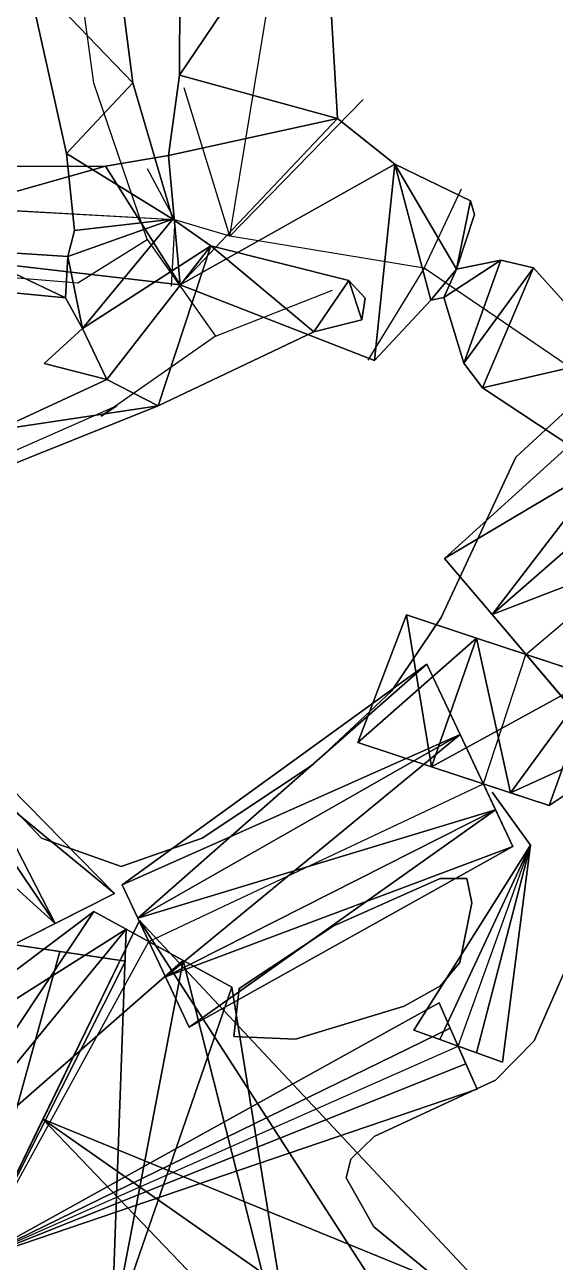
# Model space of a CAD drawing. Extents: x 271818 to 271947, y 5067178 to 5068401.
# Drawn here: x 271847.32 to 271855.76, y 5067265.66 to 5067285.32 of the extents above; entities that cross this region are included whole.
import ezdxf

# ---------------------------------------------------------------- set-up
doc = ezdxf.new("R2010")
doc.units = 0
doc.layers.add('CENTERLINE', color=4, linetype='CONTINUOUS')
doc.layers.add('WALLS', color=7, linetype='CONTINUOUS')

msp = doc.modelspace()

# ---------------------------------------------------------------- linework, layer by layer
at = {"layer": 'CENTERLINE'}
for p, q in [((271848.422, 5067284.389, 877.313), (271848.126, 5067286.546, 879.199)), ((271849.269, 5067281.907, 871.311), (271848.422, 5067284.389, 877.313)), ((271849.709, 5067282.219, 793.695), (271844.209, 5067282.518, 792.116)), ((271850.584, 5067281.958, 794.193), (271849.709, 5067282.219, 793.695)), ((271848.169, 5067281.217, 871.37), (271849.269, 5067281.907, 871.311)), ((271849.269, 5067281.907, 871.311), (271850.354, 5067280.371, 867.489)), ((271853.674, 5067281.451, 795.464), (271850.584, 5067281.958, 794.193)), ((271845.883, 5067281.407, 874.876), (271848.169, 5067281.217, 871.37)), ((271861.379, 5067276.192, 794.698), (271853.674, 5067281.451, 795.464)), ((271850.354, 5067280.371, 867.489), (271852.215, 5067281.102, 868.888)), ((271850.354, 5067280.371, 867.489), (271848.54, 5067279.099, 866.912)), ((271855.292, 5067275.313, 777.399), (271860.15, 5067279.439, 775.762)), ((271848.787, 5067279.26, 865.946), (271845.651, 5067277.887, 865.086)), ((271848.54, 5067279.099, 866.912), (271848.787, 5067279.26, 865.946)), ((271854.614, 5067273.257, 777.535), (271855.292, 5067275.313, 777.399)), ((271849.298, 5067270.751, 777.936), (271854.614, 5067273.257, 777.535)), ((271855.366, 5067272.285, 777.876), (271854.752, 5067273.125, 777.517)), ((271854.212, 5067269.091, 778.722), (271855.366, 5067272.285, 777.876)), ((271846.523, 5067265.693, 779.979), (271849.298, 5067270.751, 777.936)), ((271846.523, 5067265.693, 779.979), (271854.212, 5067269.091, 778.722))]:
    msp.add_line(p, q, dxfattribs=at)
at = {"layer": 'SPLAY_SHOTS'}
for p, q in [((271850.584, 5067281.958, 794.193), (271851.711, 5067288.827, 795.246)), ((271850.584, 5067281.958, 794.193), (271849.86, 5067284.312, 794.382)), ((271850.584, 5067281.958, 794.193), (271852.701, 5067284.126, 795.189)), ((271849.709, 5067282.219, 793.695), (271849.277, 5067283.025, 793.793)), ((271853.674, 5067281.451, 795.464), (271854.269, 5067282.707, 795.474)), ((271849.709, 5067282.219, 793.695), (271844.209, 5067282.528, 792.116)), ((271849.709, 5067282.219, 793.695), (271849.593, 5067282.206, 794.004)), ((271849.709, 5067282.219, 793.695), (271849.653, 5067281.164, 794.004)), ((271853.674, 5067281.451, 795.464), (271852.78, 5067279.986, 795.344)), ((271853.674, 5067281.451, 795.464), (271853.646, 5067281.45, 794.905))]:
    msp.add_line(p, q, dxfattribs=at)
at = {"layer": 'WALLS'}
for points in [[(271849.801, 5067288.425, 795.903), (271849.801, 5067288.425, 793.473), (271849.783, 5067284.514, 795.537)], [(271849.783, 5067284.514, 795.537), (271849.801, 5067288.425, 793.473), (271849.783, 5067284.514, 793.375)], [(271849.801, 5067288.425, 793.473), (271849.783, 5067284.514, 793.375), (271852.058, 5067287.881, 793.694)], [(271852.058, 5067287.881, 796.227), (271849.783, 5067284.514, 795.537), (271849.801, 5067288.425, 795.903)], [(271852.058, 5067287.881, 793.694), (271849.783, 5067284.514, 793.375), (271852.295, 5067283.826, 793.832)], [(271852.295, 5067283.826, 796.291), (271849.783, 5067284.514, 795.537), (271852.058, 5067287.881, 796.227)], [(271852.295, 5067283.826, 796.291), (271852.295, 5067283.826, 793.832), (271852.058, 5067287.881, 796.227)], [(271852.058, 5067287.881, 796.227), (271852.295, 5067283.826, 793.832), (271852.058, 5067287.881, 793.694)], [(271848.81, 5067286.212, 877.376), (271847.345, 5067286.155, 876.188), (271849.04, 5067284.396, 874.636)], [(271849.04, 5067284.396, 877.639), (271847.345, 5067286.155, 879.025), (271848.81, 5067286.212, 879.759)], [(271847.345, 5067286.155, 879.025), (271847.345, 5067286.155, 876.188), (271847.989, 5067283.269, 874.762)], [(271847.989, 5067283.269, 874.762), (271847.345, 5067286.155, 876.188), (271847.989, 5067283.269, 872.539)], [(271847.345, 5067286.155, 876.188), (271847.989, 5067283.269, 872.539), (271849.04, 5067284.396, 874.636)], [(271849.04, 5067284.396, 877.639), (271847.989, 5067283.269, 874.762), (271847.345, 5067286.155, 879.025)], [(271849.04, 5067284.396, 877.639), (271849.04, 5067284.396, 874.636), (271848.81, 5067286.212, 879.759)], [(271848.81, 5067286.212, 879.759), (271849.04, 5067284.396, 874.636), (271848.81, 5067286.212, 877.376)], [(271849.783, 5067284.514, 795.537), (271849.783, 5067284.514, 793.375), (271849.61, 5067283.24, 795.14)], [(271849.61, 5067283.24, 795.14), (271849.783, 5067284.514, 793.375), (271849.61, 5067283.24, 793.256)], [(271849.783, 5067284.514, 793.375), (271849.61, 5067283.24, 793.256), (271852.295, 5067283.826, 793.832)], [(271852.295, 5067283.826, 796.291), (271849.61, 5067283.24, 795.14), (271849.783, 5067284.514, 795.537)], [(271849.04, 5067284.396, 874.636), (271847.989, 5067283.269, 872.539), (271849.676, 5067282.229, 870.45)], [(271849.676, 5067282.229, 872.594), (271847.989, 5067283.269, 874.762), (271849.04, 5067284.396, 877.639)], [(271849.676, 5067282.229, 872.594), (271849.676, 5067282.229, 870.45), (271849.04, 5067284.396, 877.639)], [(271849.04, 5067284.396, 877.639), (271849.676, 5067282.229, 870.45), (271849.04, 5067284.396, 874.636)], [(271852.295, 5067283.826, 793.832), (271849.61, 5067283.24, 793.256), (271849.794, 5067281.186, 793.35)], [(271849.794, 5067281.186, 795.199), (271849.61, 5067283.24, 795.14), (271852.295, 5067283.826, 796.291)], [(271853.208, 5067283.104, 794.272), (271852.295, 5067283.826, 793.832), (271849.794, 5067281.186, 793.35)], [(271849.794, 5067281.186, 795.199), (271852.295, 5067283.826, 796.291), (271853.208, 5067283.104, 796.335)], [(271853.208, 5067283.104, 796.335), (271853.208, 5067283.104, 794.272), (271852.295, 5067283.826, 796.291)], [(271852.295, 5067283.826, 796.291), (271853.208, 5067283.104, 794.272), (271852.295, 5067283.826, 793.832)], [(271847.989, 5067283.269, 874.762), (271847.989, 5067283.269, 872.539), (271848.112, 5067282.05, 872.495)], [(271848.112, 5067282.05, 872.495), (271847.989, 5067283.269, 872.539), (271848.112, 5067282.05, 870.663)], [(271847.989, 5067283.269, 872.539), (271848.112, 5067282.05, 870.663), (271849.676, 5067282.229, 870.45)], [(271849.676, 5067282.229, 872.594), (271848.112, 5067282.05, 872.495), (271847.989, 5067283.269, 874.762)], [(271849.61, 5067283.24, 795.14), (271849.61, 5067283.24, 793.256), (271848.607, 5067283.069, 794.948)], [(271848.607, 5067283.069, 794.948), (271849.61, 5067283.24, 793.256), (271848.607, 5067283.069, 793.195)], [(271849.61, 5067283.24, 793.256), (271848.607, 5067283.069, 793.195), (271849.794, 5067281.186, 793.35)], [(271849.794, 5067281.186, 795.199), (271848.607, 5067283.069, 794.948), (271849.61, 5067283.24, 795.14)], [(271849.794, 5067281.186, 793.35), (271852.885, 5067279.984, 794.332), (271853.208, 5067283.104, 794.272)], [(271853.208, 5067283.104, 796.335), (271852.885, 5067279.984, 796.684), (271849.794, 5067281.186, 795.199)], [(271853.208, 5067283.104, 794.272), (271852.885, 5067279.984, 794.332), (271853.777, 5067280.941, 794.719)], [(271853.777, 5067280.941, 796.806), (271852.885, 5067279.984, 796.684), (271853.208, 5067283.104, 796.335)], [(271854.411, 5067282.52, 796.783), (271854.411, 5067282.52, 794.587), (271853.208, 5067283.104, 796.335)], [(271853.208, 5067283.104, 796.335), (271854.411, 5067282.52, 794.587), (271853.208, 5067283.104, 794.272)], [(271854.187, 5067281.434, 794.732), (271853.208, 5067283.104, 794.272), (271853.777, 5067280.941, 794.719)], [(271853.777, 5067280.941, 796.806), (271853.208, 5067283.104, 796.335), (271854.187, 5067281.434, 796.816)], [(271853.208, 5067283.104, 794.272), (271854.187, 5067281.434, 794.732), (271854.411, 5067282.52, 794.587)], [(271854.411, 5067282.52, 796.783), (271854.187, 5067281.434, 796.816), (271853.208, 5067283.104, 796.335)], [(271848.607, 5067283.069, 794.948), (271848.607, 5067283.069, 793.195), (271844.207, 5067283.055, 794.349)], [(271844.207, 5067283.055, 794.349), (271848.607, 5067283.069, 793.195), (271844.207, 5067283.055, 791.545)], [(271844.207, 5067283.055, 791.545), (271844.221, 5067281.831, 791.576), (271848.607, 5067283.069, 793.195)], [(271848.607, 5067283.069, 794.948), (271844.221, 5067281.831, 794.444), (271844.207, 5067283.055, 794.349)], [(271848.607, 5067283.069, 793.195), (271844.221, 5067281.831, 791.576), (271849.794, 5067281.186, 793.35)], [(271849.794, 5067281.186, 795.199), (271844.221, 5067281.831, 794.444), (271848.607, 5067283.069, 794.948)], [(271854.411, 5067282.52, 794.587), (271854.187, 5067281.434, 794.732), (271854.473, 5067282.303, 794.631)], [(271854.473, 5067282.303, 796.75), (271854.187, 5067281.434, 796.816), (271854.411, 5067282.52, 796.783)], [(271854.473, 5067282.303, 796.75), (271854.473, 5067282.303, 794.631), (271854.411, 5067282.52, 796.783)], [(271854.411, 5067282.52, 796.783), (271854.473, 5067282.303, 794.631), (271854.411, 5067282.52, 794.587)], [(271854.187, 5067281.434, 796.816), (271854.187, 5067281.434, 794.732), (271854.473, 5067282.303, 796.75)], [(271854.473, 5067282.303, 796.75), (271854.187, 5067281.434, 794.732), (271854.473, 5067282.303, 794.631)], [(271849.676, 5067282.229, 870.45), (271848.008, 5067281.633, 870.583), (271848.243, 5067280.489, 868.819)], [(271848.243, 5067280.489, 871.153), (271848.008, 5067281.633, 872.346), (271849.676, 5067282.229, 872.594)], [(271849.676, 5067282.229, 870.45), (271848.112, 5067282.05, 870.663), (271848.008, 5067281.633, 870.583)], [(271848.008, 5067281.633, 872.346), (271848.112, 5067282.05, 872.495), (271849.676, 5067282.229, 872.594)], [(271848.243, 5067280.489, 868.819), (271850.28, 5067281.804, 869.255), (271849.676, 5067282.229, 870.45)], [(271849.676, 5067282.229, 872.594), (271850.28, 5067281.804, 871.467), (271848.243, 5067280.489, 871.153)], [(271850.28, 5067281.804, 871.467), (271850.28, 5067281.804, 869.255), (271849.676, 5067282.229, 872.594)], [(271849.676, 5067282.229, 872.594), (271850.28, 5067281.804, 869.255), (271849.676, 5067282.229, 870.45)], [(271848.112, 5067282.05, 872.495), (271848.112, 5067282.05, 870.663), (271848.008, 5067281.633, 872.346)], [(271848.008, 5067281.633, 872.346), (271848.112, 5067282.05, 870.663), (271848.008, 5067281.633, 870.583)], [(271844.221, 5067281.831, 794.444), (271844.221, 5067281.831, 791.576), (271849.794, 5067281.186, 795.199)], [(271849.794, 5067281.186, 795.199), (271844.221, 5067281.831, 791.576), (271849.794, 5067281.186, 793.35)], [(271846.365, 5067281.738, 872.276), (271845.123, 5067281.251, 872.2), (271847.97, 5067280.977, 870.4)], [(271847.97, 5067280.977, 872.253), (271845.123, 5067281.251, 874.465), (271846.365, 5067281.738, 874.564)], [(271848.008, 5067281.633, 872.346), (271848.008, 5067281.633, 870.583), (271846.365, 5067281.738, 874.564)], [(271846.365, 5067281.738, 874.564), (271848.008, 5067281.633, 870.583), (271846.365, 5067281.738, 872.276)], [(271848.008, 5067281.633, 870.583), (271846.365, 5067281.738, 872.276), (271847.97, 5067280.977, 870.4)], [(271847.97, 5067280.977, 872.253), (271846.365, 5067281.738, 874.564), (271848.008, 5067281.633, 872.346)], [(271848.243, 5067280.489, 868.819), (271848.627, 5067279.678, 866.14), (271850.28, 5067281.804, 869.255)], [(271850.28, 5067281.804, 871.467), (271848.627, 5067279.678, 868.103), (271848.243, 5067280.489, 871.153)], [(271848.627, 5067279.678, 866.14), (271849.446, 5067279.264, 866.34), (271850.28, 5067281.804, 869.255)], [(271850.28, 5067281.804, 871.467), (271849.446, 5067279.264, 868.251), (271848.627, 5067279.678, 868.103)], [(271850.28, 5067281.804, 869.255), (271849.446, 5067279.264, 866.34), (271851.917, 5067280.44, 867.833)], [(271851.917, 5067280.44, 869.786), (271849.446, 5067279.264, 868.251), (271850.28, 5067281.804, 871.467)], [(271852.474, 5067281.251, 869.818), (271852.474, 5067281.251, 868.133), (271850.28, 5067281.804, 871.467)], [(271850.28, 5067281.804, 871.467), (271852.474, 5067281.251, 868.133), (271850.28, 5067281.804, 869.255)], [(271850.28, 5067281.804, 869.255), (271851.917, 5067280.44, 867.833), (271852.474, 5067281.251, 868.133)], [(271852.474, 5067281.251, 869.818), (271851.917, 5067280.44, 869.786), (271850.28, 5067281.804, 871.467)], [(271848.008, 5067281.633, 870.583), (271847.97, 5067280.977, 870.4), (271848.243, 5067280.489, 868.819)], [(271848.243, 5067280.489, 871.153), (271847.97, 5067280.977, 872.253), (271848.008, 5067281.633, 872.346)], [(271853.988, 5067280.984, 794.722), (271854.891, 5067281.574, 794.63), (271854.187, 5067281.434, 794.732)], [(271854.187, 5067281.434, 796.816), (271854.891, 5067281.574, 796.657), (271853.988, 5067280.984, 796.802)], [(271854.306, 5067279.941, 794.518), (271854.891, 5067281.574, 794.63), (271853.988, 5067280.984, 794.722)], [(271853.988, 5067280.984, 796.802), (271854.891, 5067281.574, 796.657), (271854.306, 5067279.941, 796.55)], [(271854.891, 5067281.574, 796.657), (271854.891, 5067281.574, 794.63), (271854.187, 5067281.434, 796.816)], [(271854.187, 5067281.434, 796.816), (271854.891, 5067281.574, 794.63), (271854.187, 5067281.434, 794.732)], [(271854.306, 5067279.941, 794.518), (271855.409, 5067281.457, 794.559), (271854.891, 5067281.574, 794.63)], [(271854.891, 5067281.574, 796.657), (271855.409, 5067281.457, 796.568), (271854.306, 5067279.941, 796.55)], [(271855.409, 5067281.457, 796.568), (271855.409, 5067281.457, 794.559), (271854.891, 5067281.574, 796.657)], [(271854.891, 5067281.574, 796.657), (271855.409, 5067281.457, 794.559), (271854.891, 5067281.574, 794.63)], [(271854.187, 5067281.434, 794.732), (271853.777, 5067280.941, 794.719), (271853.988, 5067280.984, 794.722)], [(271853.988, 5067280.984, 796.802), (271853.777, 5067280.941, 796.806), (271854.187, 5067281.434, 796.816)], [(271854.306, 5067279.941, 794.518), (271854.599, 5067279.548, 794.437), (271855.409, 5067281.457, 794.559)], [(271855.409, 5067281.457, 796.568), (271854.599, 5067279.548, 796.494), (271854.306, 5067279.941, 796.55)], [(271855.409, 5067281.457, 794.559), (271854.599, 5067279.548, 794.437), (271856.696, 5067280.029, 794.436)], [(271856.696, 5067280.029, 796.496), (271854.599, 5067279.548, 796.494), (271855.409, 5067281.457, 796.568)], [(271856.696, 5067280.029, 796.496), (271856.696, 5067280.029, 794.436), (271855.409, 5067281.457, 796.568)], [(271855.409, 5067281.457, 796.568), (271856.696, 5067280.029, 794.436), (271855.409, 5067281.457, 794.559)], [(271845.123, 5067281.251, 874.465), (271845.123, 5067281.251, 872.2), (271847.97, 5067280.977, 872.253)], [(271847.97, 5067280.977, 872.253), (271845.123, 5067281.251, 872.2), (271847.97, 5067280.977, 870.4)], [(271849.794, 5067281.186, 795.199), (271849.794, 5067281.186, 793.35), (271852.885, 5067279.984, 796.684)], [(271852.885, 5067279.984, 796.684), (271849.794, 5067281.186, 793.35), (271852.885, 5067279.984, 794.332)], [(271852.474, 5067281.251, 868.133), (271851.917, 5067280.44, 867.833), (271852.683, 5067280.631, 867.911)], [(271852.683, 5067280.631, 869.842), (271851.917, 5067280.44, 869.786), (271852.474, 5067281.251, 869.818)], [(271852.734, 5067280.971, 869.855), (271852.734, 5067280.971, 868.028), (271852.474, 5067281.251, 869.818)], [(271852.474, 5067281.251, 869.818), (271852.734, 5067280.971, 868.028), (271852.474, 5067281.251, 868.133)], [(271852.474, 5067281.251, 868.133), (271852.683, 5067280.631, 867.911), (271852.734, 5067280.971, 868.028)], [(271852.734, 5067280.971, 869.855), (271852.683, 5067280.631, 869.842), (271852.474, 5067281.251, 869.818)], [(271847.97, 5067280.977, 872.253), (271847.97, 5067280.977, 870.4), (271848.243, 5067280.489, 871.153)], [(271848.243, 5067280.489, 871.153), (271847.97, 5067280.977, 870.4), (271848.243, 5067280.489, 868.819)], [(271852.683, 5067280.631, 869.842), (271852.683, 5067280.631, 867.911), (271852.734, 5067280.971, 869.855)], [(271852.734, 5067280.971, 869.855), (271852.683, 5067280.631, 867.911), (271852.734, 5067280.971, 868.028)], [(271852.885, 5067279.984, 796.684), (271852.885, 5067279.984, 794.332), (271853.777, 5067280.941, 796.806)], [(271853.777, 5067280.941, 796.806), (271852.885, 5067279.984, 794.332), (271853.777, 5067280.941, 794.719)], [(271853.777, 5067280.941, 796.806), (271853.777, 5067280.941, 794.719), (271853.988, 5067280.984, 796.802)], [(271853.988, 5067280.984, 796.802), (271853.777, 5067280.941, 794.719), (271853.988, 5067280.984, 794.722)], [(271853.988, 5067280.984, 796.802), (271853.988, 5067280.984, 794.722), (271854.306, 5067279.941, 796.55)], [(271854.306, 5067279.941, 796.55), (271853.988, 5067280.984, 794.722), (271854.306, 5067279.941, 794.518)], [(271853.997, 5067276.838, 778.227), (271859.56, 5067280.134, 777.962), (271858.726, 5067281.116, 776.674)], [(271853.997, 5067276.838, 778.227), (271858.726, 5067281.116, 776.674), (271853.997, 5067276.838, 776.57)], [(271853.997, 5067276.838, 776.57), (271858.726, 5067281.116, 776.674), (271858.726, 5067281.116, 774.851)], [(271853.997, 5067276.838, 776.57), (271858.726, 5067281.116, 774.851), (271854.756, 5067275.945, 775.399)], [(271854.756, 5067275.945, 775.399), (271858.726, 5067281.116, 774.851), (271859.56, 5067280.134, 773.562)], [(271851.917, 5067280.44, 869.786), (271851.917, 5067280.44, 867.833), (271852.683, 5067280.631, 869.842)], [(271852.683, 5067280.631, 869.842), (271851.917, 5067280.44, 867.833), (271852.683, 5067280.631, 867.911)], [(271848.243, 5067280.489, 871.153), (271848.243, 5067280.489, 868.819), (271847.632, 5067279.933, 870.01)], [(271847.632, 5067279.933, 870.01), (271848.243, 5067280.489, 868.819), (271847.632, 5067279.933, 867.621)], [(271848.243, 5067280.489, 868.819), (271847.632, 5067279.933, 867.621), (271848.627, 5067279.678, 866.14)], [(271848.627, 5067279.678, 868.103), (271847.632, 5067279.933, 870.01), (271848.243, 5067280.489, 871.153)], [(271849.446, 5067279.264, 868.251), (271849.446, 5067279.264, 866.34), (271851.917, 5067280.44, 869.786)], [(271851.917, 5067280.44, 869.786), (271849.446, 5067279.264, 866.34), (271851.917, 5067280.44, 867.833)], [(271854.756, 5067275.945, 779.399), (271859.56, 5067280.134, 777.962), (271853.997, 5067276.838, 778.227)], [(271854.306, 5067279.941, 796.55), (271854.306, 5067279.941, 794.518), (271854.599, 5067279.548, 796.494)], [(271854.599, 5067279.548, 796.494), (271854.306, 5067279.941, 794.518), (271854.599, 5067279.548, 794.437)], [(271859.942, 5067276.02, 794.307), (271856.696, 5067280.029, 794.436), (271854.599, 5067279.548, 794.437)], [(271854.599, 5067279.548, 796.494), (271856.696, 5067280.029, 796.496), (271859.942, 5067276.02, 796.429)], [(271854.756, 5067275.945, 775.399), (271859.56, 5067280.134, 773.562), (271856.043, 5067274.429, 775.399)], [(271854.756, 5067275.945, 779.399), (271861.062, 5067278.366, 777.962), (271859.56, 5067280.134, 777.962)], [(271856.883, 5067280.061, 778.854), (271856.883, 5067280.061, 774.412), (271855.128, 5067278.445, 779.185)], [(271855.128, 5067278.445, 779.185), (271856.883, 5067280.061, 774.412), (271855.128, 5067278.445, 775.316)], [(271847.632, 5067279.933, 870.01), (271847.632, 5067279.933, 867.621), (271848.627, 5067279.678, 868.103)], [(271848.627, 5067279.678, 868.103), (271847.632, 5067279.933, 867.621), (271848.627, 5067279.678, 866.14)], [(271848.627, 5067279.678, 868.103), (271848.627, 5067279.678, 866.14), (271846.897, 5067278.882, 868.292)], [(271846.897, 5067278.882, 868.292), (271848.627, 5067279.678, 866.14), (271846.897, 5067278.882, 865.477)], [(271848.627, 5067279.678, 866.14), (271846.897, 5067278.882, 865.477), (271849.446, 5067279.264, 866.34)], [(271849.446, 5067279.264, 868.251), (271846.897, 5067278.882, 868.292), (271848.627, 5067279.678, 868.103)], [(271854.599, 5067279.548, 796.494), (271854.599, 5067279.548, 794.437), (271859.942, 5067276.02, 796.429)], [(271859.942, 5067276.02, 796.429), (271854.599, 5067279.548, 794.437), (271859.942, 5067276.02, 794.307)], [(271841.282, 5067275.991, 857.517), (271841.282, 5067275.991, 855.001), (271849.446, 5067279.264, 868.251)], [(271849.446, 5067279.264, 868.251), (271841.282, 5067275.991, 855.001), (271849.446, 5067279.264, 866.34)], [(271846.897, 5067278.882, 865.477), (271841.282, 5067275.991, 855.001), (271849.446, 5067279.264, 866.34)], [(271849.446, 5067279.264, 868.251), (271841.282, 5067275.991, 857.517), (271846.897, 5067278.882, 868.292)], [(271855.128, 5067278.445, 779.185), (271855.128, 5067278.445, 775.316), (271853.944, 5067275.901, 779.368)], [(271853.944, 5067275.901, 779.368), (271855.128, 5067278.445, 775.316), (271853.944, 5067275.901, 775.808)], [(271856.043, 5067274.429, 779.399), (271861.062, 5067278.366, 777.962), (271854.756, 5067275.945, 779.399)], [(271854.756, 5067275.945, 775.399), (271854.756, 5067275.945, 779.399), (271853.997, 5067276.838, 778.227)], [(271854.756, 5067275.945, 775.399), (271853.997, 5067276.838, 778.227), (271853.997, 5067276.838, 776.57)], [(271852.619, 5067273.915, 778.405), (271854.505, 5067275.573, 779.399), (271853.393, 5067275.94, 778.227)], [(271852.619, 5067273.915, 778.405), (271853.393, 5067275.94, 778.227), (271852.619, 5067273.915, 776.665)], [(271852.619, 5067273.915, 776.665), (271853.393, 5067275.94, 778.227), (271853.393, 5067275.94, 776.57)], [(271852.619, 5067273.915, 776.665), (271853.393, 5067275.94, 776.57), (271853.788, 5067273.529, 775.435)], [(271853.944, 5067275.901, 779.368), (271853.944, 5067275.901, 775.808), (271853.156, 5067274.732, 779.249)], [(271853.156, 5067274.732, 779.249), (271853.944, 5067275.901, 775.808), (271853.156, 5067274.732, 776.341)], [(271853.788, 5067273.529, 775.435), (271853.393, 5067275.94, 776.57), (271854.505, 5067275.573, 775.399)], [(271854.505, 5067275.573, 775.399), (271853.393, 5067275.94, 778.227), (271854.505, 5067275.573, 779.399)], [(271854.505, 5067275.573, 775.399), (271853.393, 5067275.94, 776.57), (271853.393, 5067275.94, 778.227)], [(271854.756, 5067275.945, 775.399), (271856.043, 5067274.429, 775.399), (271857.105, 5067273.179, 776.57)], [(271854.756, 5067275.945, 775.399), (271857.105, 5067273.179, 776.57), (271857.105, 5067273.179, 778.227)], [(271854.756, 5067275.945, 775.399), (271857.105, 5067273.179, 778.227), (271856.043, 5067274.429, 779.399)], [(271854.756, 5067275.945, 775.399), (271856.043, 5067274.429, 779.399), (271854.756, 5067275.945, 779.399)], [(271853.788, 5067273.529, 779.635), (271854.505, 5067275.573, 779.399), (271852.619, 5067273.915, 778.405)], [(271853.788, 5067273.529, 775.435), (271854.505, 5067275.573, 775.399), (271855.046, 5067273.114, 775.435)], [(271853.788, 5067273.529, 779.635), (271856.394, 5067274.95, 779.399), (271854.505, 5067275.573, 779.399)], [(271855.046, 5067273.114, 775.435), (271854.505, 5067275.573, 775.399), (271856.394, 5067274.95, 775.399)], [(271854.505, 5067275.573, 775.399), (271857.951, 5067274.436, 776.57), (271856.394, 5067274.95, 775.399)], [(271854.505, 5067275.573, 775.399), (271857.951, 5067274.436, 778.227), (271857.951, 5067274.436, 776.57)], [(271854.505, 5067275.573, 775.399), (271856.394, 5067274.95, 779.399), (271857.951, 5067274.436, 778.227)], [(271854.505, 5067275.573, 775.399), (271854.505, 5067275.573, 779.399), (271856.394, 5067274.95, 779.399)], [(271848.872, 5067271.655, 778.35), (271854.243, 5067274.043, 779.635), (271853.718, 5067275.156, 778.405)], [(271848.872, 5067271.655, 778.35), (271853.718, 5067275.156, 778.405), (271848.872, 5067271.655, 777.522)], [(271848.872, 5067271.655, 777.522), (271853.718, 5067275.156, 778.405), (271853.718, 5067275.156, 776.665)], [(271848.872, 5067271.655, 777.522), (271853.718, 5067275.156, 776.665), (271849.122, 5067271.126, 776.936)], [(271849.122, 5067271.126, 776.936), (271853.718, 5067275.156, 776.665), (271854.243, 5067274.043, 775.435)], [(271854.243, 5067274.043, 775.435), (271853.718, 5067275.156, 778.405), (271854.243, 5067274.043, 779.635)], [(271854.243, 5067274.043, 775.435), (271853.718, 5067275.156, 776.665), (271853.718, 5067275.156, 778.405)], [(271855.046, 5067273.114, 779.635), (271856.394, 5067274.95, 779.399), (271853.788, 5067273.529, 779.635)], [(271855.046, 5067273.114, 775.435), (271856.394, 5067274.95, 775.399), (271855.658, 5067272.912, 776.665)], [(271855.046, 5067273.114, 779.635), (271857.951, 5067274.436, 778.227), (271856.394, 5067274.95, 779.399)], [(271855.658, 5067272.912, 776.665), (271856.394, 5067274.95, 775.399), (271857.951, 5067274.436, 776.57)], [(271853.156, 5067274.732, 779.249), (271853.156, 5067274.732, 776.341), (271851.909, 5067273.567, 779.663)], [(271851.909, 5067273.567, 779.663), (271853.156, 5067274.732, 776.341), (271851.909, 5067273.567, 776.633)], [(271855.658, 5067272.912, 778.405), (271857.951, 5067274.436, 778.227), (271855.046, 5067273.114, 779.635)], [(271855.658, 5067272.912, 776.665), (271857.951, 5067274.436, 776.57), (271855.658, 5067272.912, 778.405)], [(271855.658, 5067272.912, 778.405), (271857.951, 5067274.436, 776.57), (271857.951, 5067274.436, 778.227)], [(271848.749, 5067271.517, 777.586), (271845.888, 5067273.865, 778.168), (271846.254, 5067274.051, 778.988)], [(271847.808, 5067271.041, 783.243), (271846.254, 5067274.051, 780.148), (271845.888, 5067273.865, 780.968)], [(271848.749, 5067271.517, 777.586), (271846.254, 5067274.051, 778.988), (271848.749, 5067271.517, 780.899)], [(271848.749, 5067271.517, 780.899), (271846.254, 5067274.051, 778.988), (271846.254, 5067274.051, 780.148)], [(271848.749, 5067271.517, 780.899), (271846.254, 5067274.051, 780.148), (271847.808, 5067271.041, 783.243)], [(271849.122, 5067271.126, 778.936), (271854.243, 5067274.043, 779.635), (271848.872, 5067271.655, 778.35)], [(271849.122, 5067271.126, 776.936), (271854.243, 5067274.043, 775.435), (271849.563, 5067270.189, 776.936)], [(271849.122, 5067271.126, 778.936), (271854.808, 5067272.845, 779.635), (271854.243, 5067274.043, 779.635)], [(271849.563, 5067270.189, 776.936), (271854.243, 5067274.043, 775.435), (271854.808, 5067272.845, 775.435)], [(271854.243, 5067274.043, 775.435), (271855.083, 5067272.262, 776.665), (271854.808, 5067272.845, 775.435)], [(271854.243, 5067274.043, 775.435), (271855.083, 5067272.262, 778.405), (271855.083, 5067272.262, 776.665)], [(271854.243, 5067274.043, 775.435), (271854.808, 5067272.845, 779.635), (271855.083, 5067272.262, 778.405)], [(271854.243, 5067274.043, 775.435), (271854.243, 5067274.043, 779.635), (271854.808, 5067272.845, 779.635)], [(271847.808, 5067271.041, 775.243), (271845.112, 5067273.473, 778.168), (271845.888, 5067273.865, 778.168)], [(271847.808, 5067271.041, 783.243), (271845.888, 5067273.865, 780.968), (271845.665, 5067269.956, 783.243)], [(271847.808, 5067271.041, 775.243), (271845.888, 5067273.865, 778.168), (271848.749, 5067271.517, 777.586)], [(271853.788, 5067273.529, 775.435), (271853.788, 5067273.529, 779.635), (271852.619, 5067273.915, 778.405)], [(271853.788, 5067273.529, 775.435), (271852.619, 5067273.915, 778.405), (271852.619, 5067273.915, 776.665)], [(271845.665, 5067269.956, 775.243), (271845.112, 5067273.473, 778.168), (271847.808, 5067271.041, 775.243)], [(271851.909, 5067273.567, 779.663), (271851.909, 5067273.567, 776.633), (271850.141, 5067272.394, 780.247)], [(271850.141, 5067272.394, 780.247), (271851.909, 5067273.567, 776.633), (271850.141, 5067272.394, 776.755)], [(271853.788, 5067273.529, 775.435), (271855.046, 5067273.114, 775.435), (271855.658, 5067272.912, 776.665)], [(271853.788, 5067273.529, 775.435), (271855.658, 5067272.912, 776.665), (271855.658, 5067272.912, 778.405)], [(271853.788, 5067273.529, 775.435), (271855.658, 5067272.912, 778.405), (271855.046, 5067273.114, 779.635)], [(271853.788, 5067273.529, 775.435), (271855.046, 5067273.114, 779.635), (271853.788, 5067273.529, 779.635)], [(271847.589, 5067272.394, 781.729), (271847.589, 5067272.394, 776.618), (271846.78, 5067273.246, 781.354)], [(271846.78, 5067273.246, 781.354), (271847.589, 5067272.394, 776.618), (271846.78, 5067273.246, 777.476)], [(271855.366, 5067272.285, 777.876), (271854.752, 5067273.125, 777.517), (271855.366, 5067272.285, 777.876)], [(271855.366, 5067272.285, 777.876), (271854.752, 5067273.125, 777.517), (271854.752, 5067273.125, 777.517)], [(271855.366, 5067272.285, 777.876), (271854.752, 5067273.125, 777.517), (271855.366, 5067272.285, 777.876)], [(271855.366, 5067272.285, 777.876), (271854.752, 5067273.125, 777.517), (271854.752, 5067273.125, 777.517)], [(271855.366, 5067272.285, 777.876), (271854.752, 5067273.125, 777.517), (271855.366, 5067272.285, 777.876)], [(271855.366, 5067272.285, 777.876), (271854.752, 5067273.125, 777.517), (271854.752, 5067273.125, 777.517)], [(271855.366, 5067272.285, 777.876), (271854.752, 5067273.125, 777.517), (271855.366, 5067272.285, 777.876)], [(271855.366, 5067272.285, 777.876), (271854.752, 5067273.125, 777.517), (271854.752, 5067273.125, 777.517)], [(271855.366, 5067272.285, 777.876), (271854.752, 5067273.125, 777.517), (271855.366, 5067272.285, 777.876)], [(271855.366, 5067272.285, 777.876), (271854.752, 5067273.125, 777.517), (271854.752, 5067273.125, 777.517)], [(271855.366, 5067272.285, 777.876), (271854.752, 5067273.125, 777.517), (271855.366, 5067272.285, 777.876)], [(271855.366, 5067272.285, 777.876), (271854.752, 5067273.125, 777.517), (271854.752, 5067273.125, 777.517)], [(271855.366, 5067272.285, 777.876), (271854.752, 5067273.125, 777.517), (271855.366, 5067272.285, 777.876)], [(271855.366, 5067272.285, 777.876), (271854.752, 5067273.125, 777.517), (271854.752, 5067273.125, 777.517)], [(271855.366, 5067272.285, 777.876), (271854.752, 5067273.125, 777.517), (271855.366, 5067272.285, 777.876)], [(271855.366, 5067272.285, 777.876), (271854.752, 5067273.125, 777.517), (271854.752, 5067273.125, 777.517)], [(271854.752, 5067273.125, 777.517), (271854.752, 5067273.125, 777.517), (271854.752, 5067273.125, 777.517)], [(271854.752, 5067273.125, 777.517), (271854.752, 5067273.125, 777.517), (271854.752, 5067273.125, 777.517)], [(271854.752, 5067273.125, 777.517), (271854.752, 5067273.125, 777.517), (271854.752, 5067273.125, 777.517)], [(271854.752, 5067273.125, 777.517), (271854.752, 5067273.125, 777.517), (271854.752, 5067273.125, 777.517)], [(271854.752, 5067273.125, 777.517), (271854.752, 5067273.125, 777.517), (271854.752, 5067273.125, 777.517)], [(271854.752, 5067273.125, 777.517), (271854.752, 5067273.125, 777.517), (271854.752, 5067273.125, 777.517)], [(271849.563, 5067270.189, 778.936), (271854.808, 5067272.845, 779.635), (271849.122, 5067271.126, 778.936)], [(271849.563, 5067270.189, 776.936), (271854.808, 5067272.845, 775.435), (271849.938, 5067269.394, 777.522)], [(271849.563, 5067270.189, 778.936), (271855.083, 5067272.262, 778.405), (271854.808, 5067272.845, 779.635)], [(271849.938, 5067269.394, 777.522), (271854.808, 5067272.845, 775.435), (271855.083, 5067272.262, 776.665)], [(271848.854, 5067271.942, 780.731), (271848.854, 5067271.942, 776.69), (271847.589, 5067272.394, 781.729)], [(271847.589, 5067272.394, 781.729), (271848.854, 5067271.942, 776.69), (271847.589, 5067272.394, 776.618)], [(271850.141, 5067272.394, 780.247), (271850.141, 5067272.394, 776.755), (271848.854, 5067271.942, 780.731)], [(271848.854, 5067271.942, 780.731), (271850.141, 5067272.394, 776.755), (271848.854, 5067271.942, 776.69)], [(271853.92, 5067269.197, 779.472), (271855.366, 5067272.285, 777.876), (271853.507, 5067269.346, 779.033)], [(271853.507, 5067269.346, 779.033), (271855.366, 5067272.285, 777.876), (271855.366, 5067272.285, 777.876)], [(271853.507, 5067269.346, 779.033), (271855.366, 5067272.285, 777.876), (271853.507, 5067269.346, 778.412)], [(271853.507, 5067269.346, 778.412), (271855.366, 5067272.285, 777.876), (271855.366, 5067272.285, 777.876)], [(271853.507, 5067269.346, 778.412), (271855.366, 5067272.285, 777.876), (271853.92, 5067269.197, 777.972)], [(271853.92, 5067269.197, 777.972), (271855.366, 5067272.285, 777.876), (271854.504, 5067268.986, 777.972)], [(271854.504, 5067268.986, 779.472), (271855.366, 5067272.285, 777.876), (271853.92, 5067269.197, 779.472)], [(271853.92, 5067269.197, 779.472), (271855.366, 5067272.285, 777.876), (271855.366, 5067272.285, 777.876)], [(271853.92, 5067269.197, 777.972), (271855.366, 5067272.285, 777.876), (271855.366, 5067272.285, 777.876)], [(271854.504, 5067268.986, 777.972), (271855.366, 5067272.285, 777.876), (271855.366, 5067272.285, 777.876)], [(271854.504, 5067268.986, 777.972), (271855.366, 5067272.285, 777.876), (271854.917, 5067268.837, 778.412)], [(271854.917, 5067268.837, 779.033), (271855.366, 5067272.285, 777.876), (271854.504, 5067268.986, 779.472)], [(271854.504, 5067268.986, 779.472), (271855.366, 5067272.285, 777.876), (271855.366, 5067272.285, 777.876)], [(271854.917, 5067268.837, 778.412), (271855.366, 5067272.285, 777.876), (271855.366, 5067272.285, 777.876)], [(271854.917, 5067268.837, 778.412), (271855.366, 5067272.285, 777.876), (271854.917, 5067268.837, 779.033)], [(271854.917, 5067268.837, 779.033), (271855.366, 5067272.285, 777.876), (271855.366, 5067272.285, 777.876)], [(271855.366, 5067272.285, 777.876), (271855.366, 5067272.285, 777.876), (271855.366, 5067272.285, 777.876)], [(271855.366, 5067272.285, 777.876), (271855.366, 5067272.285, 777.876), (271855.366, 5067272.285, 777.876)], [(271855.366, 5067272.285, 777.876), (271855.366, 5067272.285, 777.876), (271855.366, 5067272.285, 777.876)], [(271855.366, 5067272.285, 777.876), (271855.366, 5067272.285, 777.876), (271855.366, 5067272.285, 777.876)], [(271855.366, 5067272.285, 777.876), (271855.366, 5067272.285, 777.876), (271855.366, 5067272.285, 777.876)], [(271855.366, 5067272.285, 777.876), (271855.366, 5067272.285, 777.876), (271855.366, 5067272.285, 777.876)], [(271855.366, 5067272.285, 777.876), (271855.366, 5067272.285, 777.876), (271855.366, 5067272.285, 777.876)], [(271855.366, 5067272.285, 777.876), (271855.366, 5067272.285, 777.876), (271855.366, 5067272.285, 777.876)], [(271855.366, 5067272.285, 777.876), (271855.366, 5067272.285, 777.876), (271855.366, 5067272.285, 777.876)], [(271855.366, 5067272.285, 777.876), (271855.366, 5067272.285, 777.876), (271855.366, 5067272.285, 777.876)], [(271855.366, 5067272.285, 777.876), (271855.366, 5067272.285, 777.876), (271855.366, 5067272.285, 777.876)], [(271855.366, 5067272.285, 777.876), (271855.366, 5067272.285, 777.876), (271855.366, 5067272.285, 777.876)], [(271849.938, 5067269.394, 778.35), (271855.083, 5067272.262, 778.405), (271849.563, 5067270.189, 778.936)], [(271849.938, 5067269.394, 777.522), (271855.083, 5067272.262, 776.665), (271849.938, 5067269.394, 778.35)], [(271849.938, 5067269.394, 778.35), (271855.083, 5067272.262, 776.665), (271855.083, 5067272.262, 778.405)], [(271853.925, 5067271.754, 778.889), (271853.925, 5067271.754, 777.052), (271852.282, 5067271.022, 779.724)], [(271852.282, 5067271.022, 779.724), (271853.925, 5067271.754, 777.052), (271852.282, 5067271.022, 776.946)], [(271854.353, 5067271.755, 778.763), (271854.353, 5067271.755, 777.087), (271853.925, 5067271.754, 778.889)], [(271853.925, 5067271.754, 778.889), (271854.353, 5067271.755, 777.087), (271853.925, 5067271.754, 777.052)], [(271854.431, 5067271.365, 779.028), (271854.431, 5067271.365, 777.082), (271854.353, 5067271.755, 778.763)], [(271854.353, 5067271.755, 778.763), (271854.431, 5067271.365, 777.082), (271854.353, 5067271.755, 777.087)], [(271845.665, 5067269.956, 775.243), (271847.808, 5067271.041, 775.243), (271848.749, 5067271.517, 777.586)], [(271845.665, 5067269.956, 775.243), (271848.749, 5067271.517, 777.586), (271848.749, 5067271.517, 780.899)], [(271845.665, 5067269.956, 775.243), (271848.749, 5067271.517, 780.899), (271847.808, 5067271.041, 783.243)], [(271849.122, 5067271.126, 776.936), (271849.122, 5067271.126, 778.936), (271848.872, 5067271.655, 778.35)], [(271849.122, 5067271.126, 776.936), (271848.872, 5067271.655, 778.35), (271848.872, 5067271.655, 777.522)], [(271854.239, 5067270.42, 779.415), (271854.239, 5067270.42, 777.381), (271854.431, 5067271.365, 779.028)], [(271854.431, 5067271.365, 779.028), (271854.239, 5067270.42, 777.381), (271854.431, 5067271.365, 777.082)], [(271843.367, 5067267.426, 781.47), (271848.935, 5067270.95, 778.936), (271848.422, 5067271.232, 778.35)], [(271843.367, 5067267.426, 781.47), (271848.422, 5067271.232, 778.35), (271843.367, 5067267.426, 778.487)], [(271843.367, 5067267.426, 778.487), (271848.422, 5067271.232, 778.35), (271848.422, 5067271.232, 777.522)], [(271843.367, 5067267.426, 778.487), (271848.422, 5067271.232, 777.522), (271845.215, 5067266.411, 776.379)], [(271845.215, 5067266.411, 776.379), (271848.422, 5067271.232, 777.522), (271848.935, 5067270.95, 776.936)], [(271848.935, 5067270.95, 776.936), (271848.422, 5067271.232, 778.35), (271848.935, 5067270.95, 778.936)], [(271848.935, 5067270.95, 776.936), (271848.422, 5067271.232, 777.522), (271848.422, 5067271.232, 778.35)], [(271849.122, 5067271.126, 776.936), (271849.563, 5067270.189, 776.936), (271849.938, 5067269.394, 777.522)], [(271849.122, 5067271.126, 776.936), (271849.938, 5067269.394, 777.522), (271849.938, 5067269.394, 778.35)], [(271849.122, 5067271.126, 776.936), (271849.938, 5067269.394, 778.35), (271849.563, 5067270.189, 778.936)], [(271849.122, 5067271.126, 776.936), (271849.563, 5067270.189, 778.936), (271849.122, 5067271.126, 778.936)], [(271845.215, 5067266.411, 783.579), (271848.935, 5067270.95, 778.936), (271843.367, 5067267.426, 781.47)], [(271845.215, 5067266.411, 776.379), (271848.935, 5067270.95, 776.936), (271848.701, 5067264.498, 776.379)], [(271845.215, 5067266.411, 783.579), (271849.843, 5067270.452, 778.936), (271848.935, 5067270.95, 778.936)], [(271846.523, 5067265.693, 779.979), (271845.504, 5067270.945, 775.243), (271847.881, 5067270.596, 775.243)], [(271846.523, 5067265.693, 779.979), (271847.881, 5067270.596, 783.243), (271845.504, 5067270.945, 783.243)], [(271845.504, 5067270.945, 775.243), (271848.924, 5067270.443, 777.586), (271847.881, 5067270.596, 775.243)], [(271845.504, 5067270.945, 775.243), (271848.924, 5067270.443, 780.899), (271848.924, 5067270.443, 777.586)], [(271845.504, 5067270.945, 775.243), (271847.881, 5067270.596, 783.243), (271848.924, 5067270.443, 780.899)], [(271845.504, 5067270.945, 775.243), (271845.504, 5067270.945, 783.243), (271847.881, 5067270.596, 783.243)], [(271845.665, 5067269.956, 775.243), (271847.808, 5067271.041, 783.243), (271845.665, 5067269.956, 783.243)], [(271845.87, 5067264.353, 776.379), (271849.149, 5067271.088, 778.487), (271847.611, 5067267.928, 776.379)], [(271845.87, 5067264.353, 776.379), (271849.149, 5067271.088, 781.47), (271849.149, 5067271.088, 778.487)], [(271845.87, 5067264.353, 776.379), (271847.611, 5067267.928, 783.579), (271849.149, 5067271.088, 781.47)], [(271854.901, 5067264.951, 779.756), (271847.611, 5067267.928, 776.379), (271849.149, 5067271.088, 778.487)], [(271854.131, 5067263.371, 781.171), (271849.149, 5067271.088, 781.47), (271847.611, 5067267.928, 783.579)], [(271848.701, 5067264.498, 776.379), (271848.935, 5067270.95, 776.936), (271849.843, 5067270.452, 776.936)], [(271848.935, 5067270.95, 776.936), (271850.613, 5067270.029, 777.522), (271849.843, 5067270.452, 776.936)], [(271848.935, 5067270.95, 776.936), (271850.613, 5067270.029, 778.35), (271850.613, 5067270.029, 777.522)], [(271848.935, 5067270.95, 776.936), (271849.843, 5067270.452, 778.936), (271850.613, 5067270.029, 778.35)], [(271848.935, 5067270.95, 776.936), (271848.935, 5067270.95, 778.936), (271849.843, 5067270.452, 778.936)], [(271854.901, 5067264.951, 779.756), (271849.149, 5067271.088, 778.487), (271854.901, 5067264.951, 780.585)], [(271854.901, 5067264.951, 780.585), (271849.149, 5067271.088, 778.487), (271849.149, 5067271.088, 781.47)], [(271854.901, 5067264.951, 780.585), (271849.149, 5067271.088, 781.47), (271854.131, 5067263.371, 781.171)], [(271852.242, 5067271.005, 779.74), (271852.242, 5067271.005, 776.943), (271850.733, 5067270.005, 780.291)], [(271850.733, 5067270.005, 780.291), (271852.242, 5067271.005, 776.943), (271850.733, 5067270.005, 776.861)], [(271852.282, 5067271.022, 779.724), (271852.282, 5067271.022, 776.946), (271852.242, 5067271.005, 779.74)], [(271852.242, 5067271.005, 779.74), (271852.282, 5067271.022, 776.946), (271852.242, 5067271.005, 776.943)], [(271846.523, 5067265.693, 779.979), (271847.881, 5067270.596, 775.243), (271846.523, 5067265.693, 779.979)], [(271846.523, 5067265.693, 779.979), (271847.881, 5067270.596, 775.243), (271848.924, 5067270.443, 777.586)], [(271846.523, 5067265.693, 779.979), (271848.924, 5067270.443, 780.899), (271847.881, 5067270.596, 783.243)], [(271846.523, 5067265.693, 779.979), (271847.881, 5067270.596, 783.243), (271846.523, 5067265.693, 779.979)], [(271848.701, 5067264.498, 783.579), (271849.843, 5067270.452, 778.936), (271845.215, 5067266.411, 783.579)], [(271846.523, 5067265.693, 779.979), (271848.924, 5067270.443, 777.586), (271846.523, 5067265.693, 779.979)], [(271846.523, 5067265.693, 779.979), (271848.924, 5067270.443, 777.586), (271848.924, 5067270.443, 780.899)], [(271846.523, 5067265.693, 779.979), (271848.924, 5067270.443, 780.899), (271846.523, 5067265.693, 779.979)], [(271848.701, 5067264.498, 776.379), (271849.843, 5067270.452, 776.936), (271851.783, 5067262.807, 778.487)], [(271848.701, 5067264.498, 783.579), (271850.613, 5067270.029, 778.35), (271849.843, 5067270.452, 778.936)], [(271851.783, 5067262.807, 778.487), (271849.843, 5067270.452, 776.936), (271850.613, 5067270.029, 777.522)], [(271853.933, 5067270.046, 779.501), (271853.933, 5067270.046, 777.543), (271854.239, 5067270.42, 779.415)], [(271854.239, 5067270.42, 779.415), (271853.933, 5067270.046, 777.543), (271854.239, 5067270.42, 777.381)], [(271855.989, 5067270.467, 779.326), (271855.989, 5067270.467, 776.969), (271855.422, 5067269.175, 779.532)], [(271855.422, 5067269.175, 779.532), (271855.989, 5067270.467, 776.969), (271855.422, 5067269.175, 777.462)], [(271851.783, 5067262.807, 781.47), (271850.613, 5067270.029, 778.35), (271848.701, 5067264.498, 783.579)], [(271851.783, 5067262.807, 778.487), (271850.613, 5067270.029, 777.522), (271851.783, 5067262.807, 781.47)], [(271851.783, 5067262.807, 781.47), (271850.613, 5067270.029, 777.522), (271850.613, 5067270.029, 778.35)], [(271850.733, 5067270.005, 780.291), (271850.733, 5067270.005, 776.861), (271850.647, 5067269.246, 780.636)], [(271850.647, 5067269.246, 780.636), (271850.733, 5067270.005, 776.861), (271850.647, 5067269.246, 776.886)], [(271853.353, 5067269.728, 779.615), (271853.353, 5067269.728, 777.588), (271853.933, 5067270.046, 779.501)], [(271853.933, 5067270.046, 779.501), (271853.353, 5067269.728, 777.588), (271853.933, 5067270.046, 777.543)], [(271846.523, 5067265.693, 779.979), (271854.086, 5067269.376, 779.472), (271853.909, 5067269.777, 779.033)], [(271846.523, 5067265.693, 779.979), (271853.909, 5067269.777, 779.033), (271846.523, 5067265.693, 779.979)], [(271846.523, 5067265.693, 779.979), (271853.909, 5067269.777, 779.033), (271853.909, 5067269.777, 778.412)], [(271846.523, 5067265.693, 779.979), (271853.909, 5067269.777, 778.412), (271846.523, 5067265.693, 779.979)], [(271846.523, 5067265.693, 779.979), (271853.909, 5067269.777, 778.412), (271854.086, 5067269.376, 777.972)], [(271851.625, 5067269.202, 780.444), (271851.625, 5067269.202, 777.044), (271853.353, 5067269.728, 779.615)], [(271853.353, 5067269.728, 779.615), (271851.625, 5067269.202, 777.044), (271853.353, 5067269.728, 777.588)], [(271854.086, 5067269.376, 777.972), (271853.909, 5067269.777, 779.033), (271854.086, 5067269.376, 779.472)], [(271854.086, 5067269.376, 777.972), (271853.909, 5067269.777, 778.412), (271853.909, 5067269.777, 779.033)], [(271846.523, 5067265.693, 779.979), (271854.086, 5067269.376, 777.972), (271846.523, 5067265.693, 779.979)], [(271846.523, 5067265.693, 779.979), (271854.086, 5067269.376, 777.972), (271854.338, 5067268.807, 777.972)], [(271846.523, 5067265.693, 779.979), (271854.338, 5067268.807, 779.472), (271854.086, 5067269.376, 779.472)], [(271846.523, 5067265.693, 779.979), (271854.086, 5067269.376, 779.472), (271846.523, 5067265.693, 779.979)], [(271853.92, 5067269.197, 777.972), (271853.92, 5067269.197, 779.472), (271853.507, 5067269.346, 779.033)], [(271853.92, 5067269.197, 777.972), (271853.507, 5067269.346, 779.033), (271853.507, 5067269.346, 778.412)], [(271854.086, 5067269.376, 777.972), (271854.515, 5067268.405, 778.412), (271854.338, 5067268.807, 777.972)], [(271854.086, 5067269.376, 777.972), (271854.515, 5067268.405, 779.033), (271854.515, 5067268.405, 778.412)], [(271854.086, 5067269.376, 777.972), (271854.338, 5067268.807, 779.472), (271854.515, 5067268.405, 779.033)], [(271854.086, 5067269.376, 777.972), (271854.086, 5067269.376, 779.472), (271854.338, 5067268.807, 779.472)], [(271850.647, 5067269.246, 780.636), (271850.647, 5067269.246, 776.886), (271851.625, 5067269.202, 780.444)], [(271851.625, 5067269.202, 780.444), (271850.647, 5067269.246, 776.886), (271851.625, 5067269.202, 777.044)], [(271853.92, 5067269.197, 777.972), (271854.504, 5067268.986, 777.972), (271854.917, 5067268.837, 778.412)], [(271853.92, 5067269.197, 777.972), (271854.917, 5067268.837, 778.412), (271854.917, 5067268.837, 779.033)], [(271853.92, 5067269.197, 777.972), (271854.917, 5067268.837, 779.033), (271854.504, 5067268.986, 779.472)], [(271853.92, 5067269.197, 777.972), (271854.504, 5067268.986, 779.472), (271853.92, 5067269.197, 779.472)], [(271855.422, 5067269.175, 779.532), (271855.422, 5067269.175, 777.462), (271854.806, 5067268.548, 779.548)], [(271854.806, 5067268.548, 779.548), (271855.422, 5067269.175, 777.462), (271854.806, 5067268.548, 777.74)], [(271846.523, 5067265.693, 779.979), (271854.338, 5067268.807, 777.972), (271846.523, 5067265.693, 779.979)], [(271846.523, 5067265.693, 779.979), (271854.338, 5067268.807, 777.972), (271854.515, 5067268.405, 778.412)], [(271846.523, 5067265.693, 779.979), (271854.515, 5067268.405, 779.033), (271854.338, 5067268.807, 779.472)], [(271846.523, 5067265.693, 779.979), (271854.338, 5067268.807, 779.472), (271846.523, 5067265.693, 779.979)], [(271854.806, 5067268.548, 779.548), (271854.806, 5067268.548, 777.74), (271852.877, 5067267.657, 780.343)], [(271852.877, 5067267.657, 780.343), (271854.806, 5067268.548, 777.74), (271852.877, 5067267.657, 777.365)], [(271846.523, 5067265.693, 779.979), (271854.515, 5067268.405, 778.412), (271846.523, 5067265.693, 779.979)], [(271846.523, 5067265.693, 779.979), (271854.515, 5067268.405, 778.412), (271854.515, 5067268.405, 779.033)], [(271846.523, 5067265.693, 779.979), (271854.515, 5067268.405, 779.033), (271846.523, 5067265.693, 779.979)], [(271854.131, 5067263.371, 779.171), (271845.87, 5067264.353, 776.379), (271847.611, 5067267.928, 776.379)], [(271853.406, 5067261.882, 781.171), (271847.611, 5067267.928, 783.579), (271845.87, 5067264.353, 783.579)], [(271845.87, 5067264.353, 776.379), (271845.87, 5067264.353, 783.579), (271847.611, 5067267.928, 783.579)], [(271854.131, 5067263.371, 779.171), (271847.611, 5067267.928, 776.379), (271854.901, 5067264.951, 779.756)], [(271854.131, 5067263.371, 781.171), (271847.611, 5067267.928, 783.579), (271853.406, 5067261.882, 781.171)], [(271852.877, 5067267.657, 780.343), (271852.877, 5067267.657, 777.365), (271852.508, 5067267.295, 780.601)], [(271852.508, 5067267.295, 780.601), (271852.877, 5067267.657, 777.365), (271852.508, 5067267.295, 777.285)], [(271852.508, 5067267.295, 780.601), (271852.508, 5067267.295, 777.285), (271852.434, 5067266.997, 780.718)], [(271852.434, 5067266.997, 780.718), (271852.508, 5067267.295, 777.285), (271852.434, 5067266.997, 777.284)], [(271852.434, 5067266.997, 780.718), (271852.434, 5067266.997, 777.284), (271852.874, 5067266.221, 780.836)], [(271852.874, 5067266.221, 780.836), (271852.434, 5067266.997, 777.284), (271852.874, 5067266.221, 777.39)], [(271845.215, 5067266.411, 776.379), (271848.701, 5067264.498, 776.379), (271851.783, 5067262.807, 778.487)], [(271845.215, 5067266.411, 776.379), (271851.783, 5067262.807, 778.487), (271851.783, 5067262.807, 781.47)], [(271845.215, 5067266.411, 776.379), (271851.783, 5067262.807, 781.47), (271848.701, 5067264.498, 783.579)], [(271845.215, 5067266.411, 776.379), (271848.701, 5067264.498, 783.579), (271845.215, 5067266.411, 783.579)], [(271852.874, 5067266.221, 780.836), (271852.874, 5067266.221, 777.39), (271855.675, 5067263.92, 780.855)], [(271855.675, 5067263.92, 780.855), (271852.874, 5067266.221, 777.39), (271855.675, 5067263.92, 777.927)]]:
    msp.add_3dface(points, dxfattribs=at)

doc.saveas('drawing.dxf')
